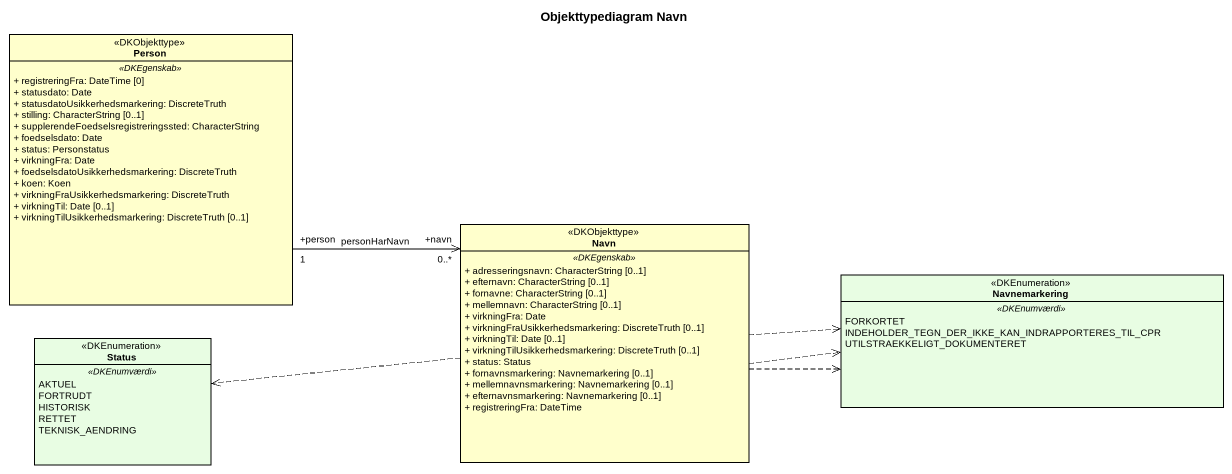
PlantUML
@startuml
title Objekttypediagram Navn
hide circle
hide empty members
skinparam classAttributeIconSize 0
class "Person" as Person_ <<DKObjekttype>> {
  .. <<DKEgenskab>> ..
  + registreringFra: DateTime [0]
  + statusdato: Date
  + statusdatoUsikkerhedsmarkering: DiscreteTruth
  + stilling: CharacterString [0..1]
  + supplerendeFoedselsregistreringssted: CharacterString
  + foedselsdato: Date
  + status: Personstatus
  + virkningFra: Date
  + foedselsdatoUsikkerhedsmarkering: DiscreteTruth
  + koen: Koen
  + virkningFraUsikkerhedsmarkering: DiscreteTruth
  + virkningTil: Date [0..1]
  + virkningTilUsikkerhedsmarkering: DiscreteTruth [0..1]
}
class Navn <<DKObjekttype>> {
  .. <<DKEgenskab>> ..
  + adresseringsnavn: CharacterString [0..1]
  + efternavn: CharacterString [0..1]
  + fornavne: CharacterString [0..1]
  + mellemnavn: CharacterString [0..1]
  + virkningFra: Date
  + virkningFraUsikkerhedsmarkering: DiscreteTruth [0..1]
  + virkningTil: Date [0..1]
  + virkningTilUsikkerhedsmarkering: DiscreteTruth [0..1]
  + status: Status
  + fornavnsmarkering: Navnemarkering [0..1]
  + mellemnavnsmarkering: Navnemarkering [0..1]
  + efternavnsmarkering: Navnemarkering [0..1]
  + registreringFra: DateTime
}
enum Navnemarkering <<DKEnumeration>> #E8FDE3 {
  .. <<DKEnumværdi>> ..
  FORKORTET
  INDEHOLDER_TEGN_DER_IKKE_KAN_INDRAPPORTERES_TIL_CPR
  UTILSTRAEKKELIGT_DOKUMENTERET
}
enum Status <<DKEnumeration>> #E8FDE3 {
  .. <<DKEnumværdi>> ..
  AKTUEL
  FORTRUDT
  HISTORISK
  RETTET
  TEKNISK_AENDRING
}
Person_ "+person\n1" -right-> "+navn\n0..*" Navn : personHarNavn
Navn .right.> Navnemarkering
Navn .right.> Navnemarkering
Navn .right.> Navnemarkering
Navn .left.> Status
@enduml
